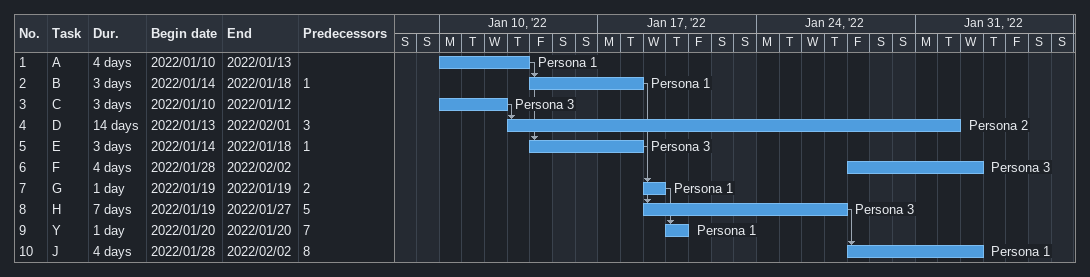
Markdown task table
| ID | Task | Duration | Start | Finish | Predecessors | Resources |
|---|---|---|---|---|---|---|
| 1 | A | 4d | 2022-01-10 | 2022-01-13 |  | Persona 1 |
| 2 | B | 3d | 2022-01-14 | 2022-01-18 | 1 | Persona 1 |
| 3 | C | 3d | 2022-01-10 | 2022-01-12 |  | Persona 3 |
| 4 | D | 14d | 2022-01-13 | 2022-02-01 | 3 | Persona 2 |
| 5 | E | 3d | 2022-01-14 | 2022-01-18 | 1 | Persona 3 |
| 6 | F | 4d | 2022-01-28 | 2022-02-02 |  | Persona 3 |
| 7 | G | 1d | 2022-01-19 | 2022-01-19 | 2 | Persona 1 |
| 8 | H | 7d | 2022-01-19 | 2022-01-27 | 5 | Persona 3 |
| 9 | Y | 1d | 2022-01-20 | 2022-01-20 | 7 | Persona 1 |
| 10 | J | 4d | 2022-01-28 | 2022-02-02 | 8 | Persona 1 |
